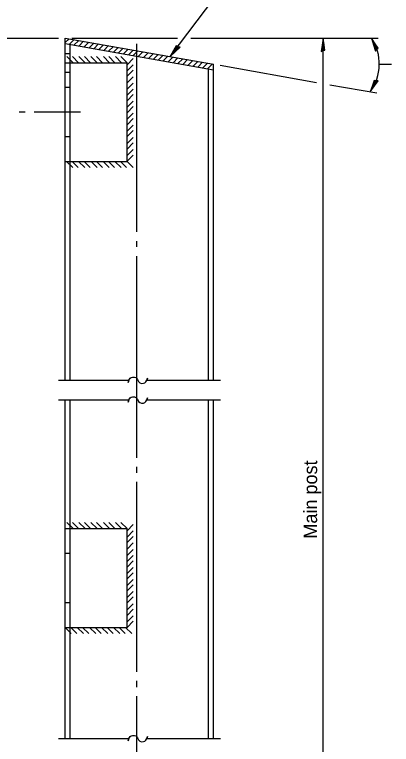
# Model space of a CAD drawing. Extents: x 1499079 to 1501883, y 1499349 to 1499789.
# Drawn here: x 1500031.2 to 1500098.2, y 1499587.6 to 1499717.5 of the extents above; entities that cross this region are included whole.
import ezdxf

# ---------------------------------------------------------------- set-up
doc = ezdxf.new("R2010")
doc.units = 0
doc.layers.add('Design_EX_Roadway Dimensions', color=7, linetype='Continuous')
doc.layers.add('Design_PR_Roadway Items', color=7, linetype='Continuous')

msp = doc.modelspace()

# ---------------------------------------------------------------- linework, layer by layer
at = {"layer": 'Design_EX_Roadway Dimensions'}
for p, q in [((1500058.91, 1499710), (1500071.17, 1499726.26)), ((1499950.06, 1499713.29), (1500039.03, 1499713.29)), ((1500041.43, 1499713.29), (1500060.2, 1499713.29)), ((1500062.6, 1499713.29), (1500095.88, 1499713.29)), ((1500086.1, 1499549.79), (1500086.1, 1499713.29)), ((1500067.79, 1499708.44), (1500084.92, 1499705.41)), ((1500096.09, 1499708.66), (1500098.24, 1499708.66)), ((1500087.29, 1499704.99), (1500095.65, 1499703.52)), ((1500033.11, 1499700.11), (1500032.04, 1499700.11)), ((1500042.94, 1499700.11), (1500034.69, 1499700.11))]:
    msp.add_line(p, q, dxfattribs=at)
for points in [[(1500086.08, 1499711.09), (1500086.42, 1499711.16), (1500086.27, 1499712.09), (1500086.1, 1499713.29), (1500085.92, 1499712.01), (1500085.72, 1499710.89), (1500086.3, 1499711.21), (1500086.1, 1499712.49), (1500085.84, 1499711.06), (1500086.13, 1499711.28), (1500086.1, 1499711.87), (1500086, 1499711.3)], [(1500095.62, 1499711.3), (1500095.9, 1499711.52), (1500095.35, 1499712.29), (1500094.68, 1499713.29), (1500095.08, 1499712.06), (1500095.39, 1499710.97), (1500095.77, 1499711.51), (1500095.04, 1499712.57), (1500095.43, 1499711.17), (1500095.59, 1499711.5), (1500095.29, 1499712.02), (1500095.47, 1499711.46)], [(1500052.98, 1499678.81), (1500052.98, 1499712.26)], [(1500060.27, 1499711.74), (1500059.95, 1499711.89), (1500059.51, 1499711.06), (1500058.91, 1499710), (1500059.83, 1499710.91), (1500060.67, 1499711.68), (1500060.01, 1499711.78), (1500059.4, 1499710.64), (1500060.47, 1499711.61), (1500060.1, 1499711.63), (1500059.78, 1499711.12), (1500060.2, 1499711.53)], [(1500095.51, 1499705.68), (1500095.16, 1499705.76), (1500094.88, 1499704.87), (1500094.47, 1499703.73), (1500095.22, 1499704.78), (1500095.91, 1499705.68), (1500095.25, 1499705.67), (1500094.84, 1499704.44), (1500095.72, 1499705.59), (1500095.36, 1499705.54), (1500095.12, 1499704.99), (1500095.47, 1499705.46)], [(1500052.98, 1499676.14), (1500052.98, 1499677.18)], [(1500052.98, 1499638.61), (1500052.98, 1499674.51)], [(1500052.98, 1499635.92), (1500052.98, 1499637.02)], [(1500052.98, 1499600.5), (1500052.98, 1499634.31)], [(1500052.98, 1499597.79), (1500052.98, 1499598.9)], [(1500052.98, 1499562.37), (1500052.98, 1499596.19)]]:
    msp.add_lwpolyline(points, dxfattribs=at)
msp.add_arc((1500087.78, 1499708.66), 8.31, 323.6015, 33.8659, dxfattribs=at)
at = {"layer": 'Design_PR_Roadway Items'}
for p, q in [((1500040.23, 1499652.38), (1500040.23, 1499713.29)), ((1500040.23, 1499713.29), (1500066.61, 1499708.64)), ((1500040.23, 1499712.49), (1500040.92, 1499713.17)), ((1500040.95, 1499712.17), (1500041.8, 1499713.02)), ((1500041.79, 1499712.02), (1500042.63, 1499712.87)), ((1500042.67, 1499711.86), (1500043.51, 1499712.71)), ((1500043.59, 1499711.7), (1500044.43, 1499712.55)), ((1500044.47, 1499711.55), (1500045.31, 1499712.39)), ((1500040.23, 1499712.3), (1500066.61, 1499707.64)), ((1500041.11, 1499708.9), (1500041.11, 1499712.14)), ((1500045.31, 1499711.4), (1500046.15, 1499712.24)), ((1500046.19, 1499711.25), (1500047.03, 1499712.09)), ((1500047.08, 1499711.09), (1500047.93, 1499711.94)), ((1500047.96, 1499710.93), (1500048.81, 1499711.78)), ((1500048.8, 1499710.78), (1500049.64, 1499711.63)), ((1500049.68, 1499710.63), (1500050.53, 1499711.47)), ((1500050.6, 1499710.47), (1500051.45, 1499711.31)), ((1500051.48, 1499710.31), (1500052.33, 1499711.16)), ((1500040.23, 1499710.55), (1500041.11, 1499710.55)), ((1500041.64, 1499708.9), (1500040.55, 1499709.99)), ((1500042.61, 1499708.9), (1500041.53, 1499709.99)), ((1500043.77, 1499708.9), (1500042.68, 1499709.99)), ((1500044.75, 1499708.9), (1500043.66, 1499709.99)), ((1500045.9, 1499708.9), (1500044.81, 1499709.99)), ((1500046.88, 1499708.9), (1500045.79, 1499709.99)), ((1500048.12, 1499708.9), (1500047.03, 1499709.99)), ((1500049.09, 1499708.9), (1500048.01, 1499709.99)), ((1500050.25, 1499708.9), (1500049.16, 1499709.99)), ((1500051.23, 1499708.9), (1500050.13, 1499709.99)), ((1500052.31, 1499710.17), (1500053.17, 1499711.01)), ((1500053.2, 1499710.01), (1500054.05, 1499710.86)), ((1500054.15, 1499709.84), (1500054.99, 1499710.69)), ((1500055.07, 1499709.68), (1500055.91, 1499710.53)), ((1500055.95, 1499709.52), (1500056.79, 1499710.37)), ((1500056.78, 1499709.38), (1500057.63, 1499710.23)), ((1500057.66, 1499709.22), (1500058.51, 1499710.07)), ((1500058.56, 1499709.07), (1500059.4, 1499709.91)), ((1500059.44, 1499708.91), (1500060.29, 1499709.76)), ((1500040.23, 1499708.9), (1500051.23, 1499708.9)), ((1500041.11, 1499691.31), (1500041.11, 1499708.9)), ((1500051.23, 1499708.55), (1500052.34, 1499709.68)), ((1500051.23, 1499691.31), (1500051.23, 1499708.9)), ((1500051.23, 1499707.46), (1500052.31, 1499708.55)), ((1500060.28, 1499708.76), (1500061.13, 1499709.61)), ((1500061.17, 1499708.6), (1500062.01, 1499709.45)), ((1500062.08, 1499708.44), (1500062.93, 1499709.29)), ((1500062.96, 1499708.29), (1500063.81, 1499709.13)), ((1500063.8, 1499708.14), (1500064.64, 1499708.99)), ((1500064.68, 1499707.99), (1500065.53, 1499708.83)), ((1500065.55, 1499707.83), (1500066.41, 1499708.68)), ((1500066.61, 1499652.38), (1500066.61, 1499708.64)), ((1500040.23, 1499707.25), (1500041.11, 1499707.25)), ((1500051.23, 1499706.48), (1500052.31, 1499707.57)), ((1500065.73, 1499652.38), (1500065.73, 1499707.8)), ((1500051.23, 1499705.33), (1500052.31, 1499706.42)), ((1500040.23, 1499704.54), (1500041.11, 1499704.54)), ((1500051.26, 1499704.19), (1500052.34, 1499705.27)), ((1500051.23, 1499703.11), (1500052.31, 1499704.2)), ((1500051.23, 1499702.14), (1500052.31, 1499703.22)), ((1500051.23, 1499700.99), (1500052.31, 1499702.07)), ((1500051.23, 1499700.01), (1500052.31, 1499701.1)), ((1500051.23, 1499698.85), (1500052.31, 1499699.94)), ((1500051.23, 1499697.87), (1500052.31, 1499698.96)), ((1500051.23, 1499696.72), (1500052.31, 1499697.81)), ((1500051.23, 1499695.75), (1500052.31, 1499696.83)), ((1500040.23, 1499695.75), (1500041.11, 1499695.75)), ((1500051.23, 1499694.51), (1500052.31, 1499695.59)), ((1500051.23, 1499693.53), (1500052.31, 1499694.62)), ((1500051.23, 1499692.37), (1500052.31, 1499693.46)), ((1500051.23, 1499691.39), (1500052.31, 1499692.48)), ((1500040.23, 1499691.31), (1500051.23, 1499691.31)), ((1500040.48, 1499691.31), (1500041.57, 1499690.23)), ((1500041.11, 1499652.38), (1500041.11, 1499691.31)), ((1500041.46, 1499691.31), (1500042.55, 1499690.23)), ((1500042.61, 1499691.31), (1500043.7, 1499690.23)), ((1500043.59, 1499691.31), (1500044.68, 1499690.23)), ((1500044.83, 1499691.31), (1500045.91, 1499690.23)), ((1500045.8, 1499691.31), (1500046.89, 1499690.23)), ((1500046.96, 1499691.31), (1500048.05, 1499690.23)), ((1500047.94, 1499691.31), (1500049.03, 1499690.23)), ((1500049.09, 1499691.31), (1500050.18, 1499690.23)), ((1500050.07, 1499691.31), (1500051.15, 1499690.23)), ((1500051.23, 1499691.31), (1500052.31, 1499690.23)), ((1500040.23, 1499588.61), (1500040.23, 1499648.91)), ((1500041.11, 1499626.02), (1500041.11, 1499648.91)), ((1500065.73, 1499588.69), (1500065.73, 1499648.95)), ((1500066.61, 1499588.69), (1500066.61, 1499648.95)), ((1500041.64, 1499626.03), (1500040.55, 1499627.12)), ((1500042.61, 1499626.03), (1500041.53, 1499627.12)), ((1500043.77, 1499626.03), (1500042.68, 1499627.12)), ((1500044.75, 1499626.03), (1500043.66, 1499627.12)), ((1500045.9, 1499626.03), (1500044.81, 1499627.12)), ((1500046.88, 1499626.03), (1500045.79, 1499627.12)), ((1500048.12, 1499626.03), (1500047.03, 1499627.12)), ((1500049.09, 1499626.03), (1500048.01, 1499627.12)), ((1500050.25, 1499626.03), (1500049.16, 1499627.12)), ((1500051.23, 1499626.03), (1500050.13, 1499627.12)), ((1500051.26, 1499625.63), (1500052.34, 1499626.72)), ((1500040.23, 1499626.02), (1500051.23, 1499626.02)), ((1500041.11, 1499608.44), (1500041.11, 1499626.02)), ((1500051.23, 1499608.44), (1500051.23, 1499626.03)), ((1500051.23, 1499624.5), (1500052.31, 1499625.6)), ((1500051.23, 1499623.53), (1500052.31, 1499624.62)), ((1500051.23, 1499622.37), (1500052.31, 1499623.46)), ((1500040.23, 1499621.63), (1500041.11, 1499621.63)), ((1500051.26, 1499621.23), (1500052.34, 1499622.32)), ((1500051.23, 1499620.16), (1500052.31, 1499621.24)), ((1500051.23, 1499619.18), (1500052.31, 1499620.27)), ((1500051.23, 1499618.03), (1500052.31, 1499619.12)), ((1500051.23, 1499617.05), (1500052.31, 1499618.14)), ((1500051.23, 1499615.89), (1500052.31, 1499616.98)), ((1500051.23, 1499614.92), (1500052.31, 1499616)), ((1500051.23, 1499613.76), (1500052.31, 1499614.85)), ((1500051.23, 1499612.79), (1500052.31, 1499613.87)), ((1500040.23, 1499612.84), (1500041.11, 1499612.84)), ((1500051.23, 1499611.55), (1500052.31, 1499612.63)), ((1500051.23, 1499610.57), (1500052.31, 1499611.66)), ((1500051.23, 1499609.41), (1500052.31, 1499610.51)), ((1500051.23, 1499608.44), (1500052.31, 1499609.53)), ((1500040.23, 1499608.44), (1500051.23, 1499608.44)), ((1500040.23, 1499608.44), (1500041.32, 1499607.35)), ((1500041.11, 1499588.61), (1500041.11, 1499608.44)), ((1500041.21, 1499608.44), (1500042.3, 1499607.35)), ((1500042.36, 1499608.44), (1500043.46, 1499607.35)), ((1500043.34, 1499608.44), (1500044.43, 1499607.35)), ((1500044.58, 1499608.44), (1500045.66, 1499607.35)), ((1500045.55, 1499608.44), (1500046.64, 1499607.35)), ((1500046.71, 1499608.44), (1500047.8, 1499607.35)), ((1500047.69, 1499608.44), (1500048.78, 1499607.35)), ((1500048.84, 1499608.44), (1500049.93, 1499607.35)), ((1500049.82, 1499608.44), (1500050.91, 1499607.35)), ((1500050.98, 1499608.44), (1500052.06, 1499607.35))]:
    msp.add_line(p, q, dxfattribs=at)
for points in [[(1500039.03, 1499652.42), (1500051.55, 1499652.42), (1500051.42, 1499652), (1500051.55, 1499652.42), (1500051.64, 1499652.62), (1500051.81, 1499652.8), (1500051.99, 1499652.91), (1500052.23, 1499652.98), (1500052.53, 1499652.97), (1500052.77, 1499652.88), (1500052.93, 1499652.75), (1500053.08, 1499652.55), (1500053.14, 1499652.42), (1500053.28, 1499652.16), (1500053.52, 1499651.95), (1500053.79, 1499651.85), (1500054.13, 1499651.86), (1500054.38, 1499651.96), (1500054.6, 1499652.14), (1500054.75, 1499652.42), (1500054.86, 1499652.8), (1500054.75, 1499652.42), (1500054.75, 1499652.42), (1500067.82, 1499652.42)], [(1500039.03, 1499648.9), (1500051.55, 1499648.9), (1500051.42, 1499648.48), (1500051.55, 1499648.9), (1500051.64, 1499649.1), (1500051.81, 1499649.28), (1500051.99, 1499649.39), (1500052.23, 1499649.46), (1500052.53, 1499649.45), (1500052.77, 1499649.35), (1500052.93, 1499649.23), (1500053.08, 1499649.02), (1500053.14, 1499648.9), (1500053.28, 1499648.63), (1500053.52, 1499648.43), (1500053.79, 1499648.33), (1500054.13, 1499648.33), (1500054.38, 1499648.44), (1500054.6, 1499648.62), (1500054.75, 1499648.9), (1500054.86, 1499649.28), (1500054.75, 1499648.9), (1500054.75, 1499648.9), (1500067.82, 1499648.9)], [(1500039.03, 1499588.67), (1500051.55, 1499588.67), (1500051.42, 1499588.25), (1500051.55, 1499588.67), (1500051.64, 1499588.87), (1500051.81, 1499589.05), (1500051.99, 1499589.16), (1500052.23, 1499589.23), (1500052.53, 1499589.22), (1500052.77, 1499589.12), (1500052.93, 1499589), (1500053.08, 1499588.8), (1500053.14, 1499588.67), (1500053.28, 1499588.41), (1500053.52, 1499588.2), (1500053.79, 1499588.1), (1500054.13, 1499588.11), (1500054.38, 1499588.21), (1500054.6, 1499588.39), (1500054.75, 1499588.67), (1500054.86, 1499589.05), (1500054.75, 1499588.67), (1500054.75, 1499588.67), (1500067.82, 1499588.67)]]:
    msp.add_lwpolyline(points, dxfattribs=at)

# ---------------------------------------------------------------- texts
at = {"layer": 'Design_EX_Roadway Dimensions'}
msp.add_text('Main post', height=2.4, rotation=90, dxfattribs=at).set_placement((1500085.03, 1499624.22))

doc.saveas('drawing.dxf')
